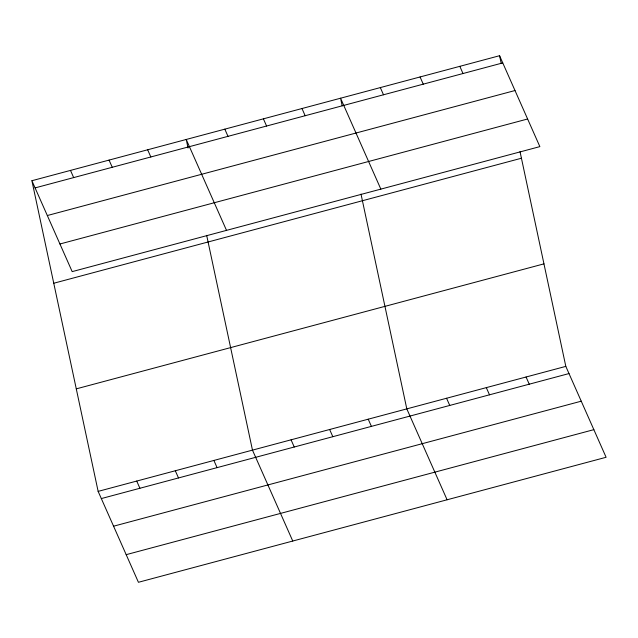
<?xml version="1.0" encoding="UTF-8"?>
<svg xmlns="http://www.w3.org/2000/svg" width="638" height="638" viewBox="0 0 638 638"><rect width="100%" height="100%" fill="white"/><g stroke="black" fill="none" stroke-linecap="round" stroke-linejoin="round"><path stroke-width="0.96" d="M31.9 180.721L499.57 55.713L539.86 146.62L72.182 271.621L31.9 180.721L98.14 491.38L138.43 582.287L606.1 457.279L565.818 366.379L520.018 151.589M35.09 187.907L502.76 62.907M47.332 215.532L515.002 90.532M59.94 243.995L527.61 118.995M53.759 283.24L521.429 158.232M76.281 388.861L543.959 263.861M98.14 491.38L565.818 366.379M101.33 498.573L569 373.565M113.572 526.198L581.242 401.19M126.188 554.661L593.858 429.653M459.823 66.336L463.005 73.529M420.067 76.967L423.257 84.152M526.063 377.002L529.253 384.196M380.32 87.589L383.502 94.783M486.315 387.625L489.498 394.818M380.846 189.119L340.564 98.212L342.183 105.812M446.56 398.256L449.75 405.441M301.981 108.524L305.163 115.717M447.094 499.785L406.805 408.878L361.004 194.088M263.398 118.843L266.58 126.029M368.222 419.19L371.412 426.383M224.815 129.155L227.997 136.341M329.639 429.502L332.829 436.695M226.514 230.374L186.232 139.467L188.05 148.008M291.056 439.821L294.246 447.007M147.649 149.778L150.831 156.972M292.762 541.032L252.473 450.133L206.672 235.342M109.066 160.09L112.256 167.284M213.889 460.445L217.079 467.63M70.483 170.402L73.673 177.595M175.306 470.756L178.496 477.95M136.723 481.068L139.913 488.261M499.57 55.713L501.189 63.306"/></g></svg>
